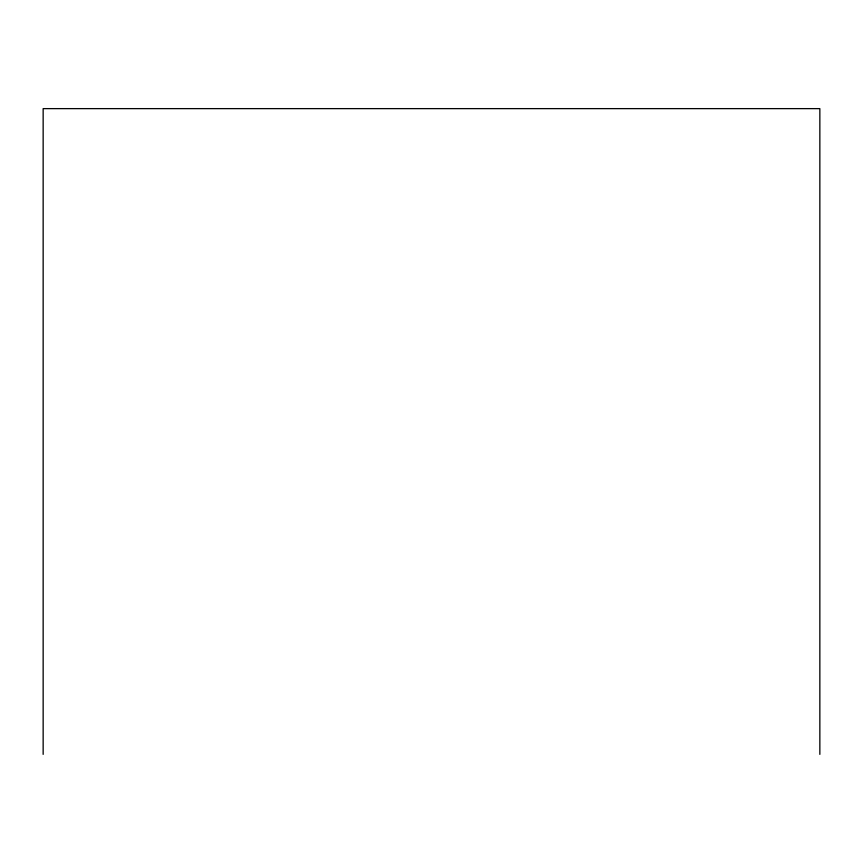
<?xml version="1.0" encoding="UTF-8"?>
<svg xmlns="http://www.w3.org/2000/svg" width="863" height="863" viewBox="0 0 863 863"><rect width="100%" height="100%" fill="white"/><g stroke="black" fill="none" stroke-linecap="round" stroke-linejoin="round"><path stroke-width="1.29" d="M819.85 754.37L819.85 108.63L43.15 108.63L43.15 754.37"/></g></svg>
